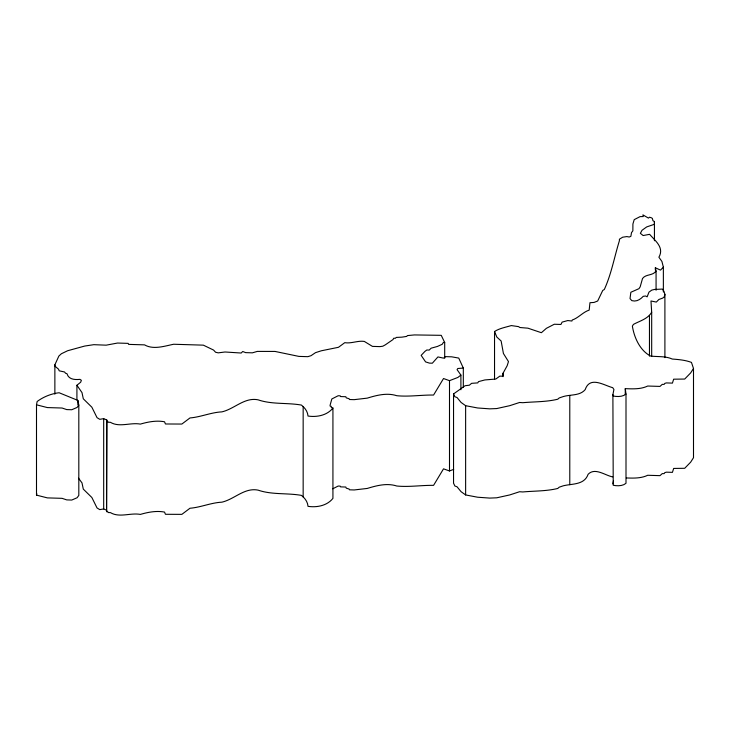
<?xml version="1.0" encoding="UTF-8"?>
<svg xmlns="http://www.w3.org/2000/svg" width="730" height="730" viewBox="0 0 730 730"><rect width="100%" height="100%" fill="white"/><g stroke="black" fill="none" stroke-linecap="round" stroke-linejoin="round"><path stroke-width="1.09" d="M494.538 378.952L494.538 331.502C499.612 328.254 505.717 327.277 511.292 325.571L518.565 326.629L519.888 327.514L527.936 328.181L541.377 332.707L546.387 328.327L554.298 324.248L560.95 324.458L562.109 322.122L567.785 320.552L571.9 321.017L572.238 320.014C578.543 317.906 582.814 312.157 589.183 310.113L589.968 302.704L594.047 302.439L597.678 300.997L602.743 290.44L604.312 289.5C611.421 273.951 614.359 256.978 619.378 240.818L619.432 239.184L622.663 237.204L626.897 236.575L629.178 237.022L630.884 236.319L631.486 232.66L632.864 230.817L632.91 224.01L634.215 219.639L640.101 216.618L643.303 216.554L642.884 214.875L648.45 218.097L649.454 217.212L651.251 217.732L652.364 218.398L652.93 220.679L654.436 221.546L654.381 224.293L646.68 226.93L642.017 230.288L640.365 233.344L643.139 235.544L649.627 234.321C655.12 240.781 664.537 247.443 658.898 257.234L661.918 261.44L663.369 267.162L663.369 292.018M494.538 331.502L496.838 337.05L501.136 341.01L503.417 353.484L508.472 361.587L507.158 365.748L503.025 373.258L502.861 376.215L499.831 376.123L495.798 379.043L484.839 379.947L478.46 381.635L477.803 382.885L471.598 383.332L469.363 385.203L465.056 385.732L453.54 393.945L453.54 483.196L454.881 486.007L457.044 486.782L461.077 491.692L465.63 494.94L477.639 497.221L489.739 498.088L496.738 497.805L509.741 494.931L519.596 491.728L522.789 491.956C534.451 490.879 546.232 491.272 557.738 488.47L559.235 487.184L563.186 485.833C572.11 483.525 584.292 485.231 588.125 474.272C594.996 467.154 605.143 475.486 612.716 476.918M463.322 387.274L463.322 368.084L457.792 368.495L457.062 369.626L460.895 375.083L457.874 377.446L449.498 380.668L443.521 378.523L433.574 395.049C421.438 394.857 409.01 396.928 396.782 395.715C386.964 392.521 376.671 395.268 367.245 398.133L354.178 399.657L349.424 399.511L349.132 398.726L346.257 397.877L345.847 396.728L340.481 396.563L340.235 395.815L338.145 395.751L331.831 398.972L330.042 405.396L330.243 406.245L331.238 406.281L331.301 407.568L332.926 408.052L332.926 498.362C327.186 505.708 316.811 507.706 308.024 506.337C307.659 501.756 304.903 498.115 301.408 495.378C287.009 492.832 272.034 494.94 258.073 490.131C244.504 487.385 234.43 499.293 221.883 502.176C211.125 502.687 200.814 507.359 189.964 508.253L181.861 514.358L165.427 514.294L164.551 512.086C156.485 510.535 148.044 512.177 140.352 514.413C130.506 512.542 119.483 518.054 110.403 512.606L108.122 512.542L107.712 511.648L106.571 511.62L106.808 420.015L103.687 418.646L99.782 419.321L97.026 417.651L91.861 407.203L83.302 398.808L81.997 392.603L76.915 385.267L80.683 382.191L81.368 380.321L79.981 379.363C74.889 379.865 68.666 379.627 66.978 373.714L65.545 373.249L64.569 371.99L59.212 370.822L58.555 369.225L55.106 366.277L54.869 364.808L58.874 356.039L61.384 353.749L67.635 350.738L84.735 346.047L93.796 344.679L106.133 345.171L117.53 343.045L128.234 343.374L128.553 344.377L144.558 344.87C153.318 349.962 164.46 346.12 173.64 344.25L203.351 345.153L213.58 350.071L215.578 352.243L218.224 352.855L225.022 351.997L241.21 353.028L242.716 351.486L245.627 352.626L252.37 352.836L257.325 351.404L275.027 351.431L298.862 356.395L307.823 356.669L311.016 355.692L315.497 352.663L321.328 350.783L338.474 347.298L344.752 342.68C351.477 343.757 357.654 340.435 364.306 341.412L372.446 346.385L379.91 346.613L382.785 346.221L385.285 344.861L393.014 339.55L393.744 338.227L395.368 338.282L396.271 337.424L401.892 337.151L406.628 336.421L407.486 335.581L414.394 334.933L441.239 335.326L444.698 342.489L444.698 358.293M106.571 511.62L106.808 420.015M663.369 267.162L660.513 270.118L655.348 267.773L656.069 271.049C652.702 276.004 645.968 273.805 642.519 278.504L640.173 286.835L638.969 288.669L630.848 292.265L630.027 298.588L631.797 300.632C636.496 302.037 640.301 299.482 643.249 296.325L645.667 296.006L647.145 296.836L648.97 292.137L651.762 290.12L654.527 289.445L662.393 289.08L664.035 291.443L664.902 294.363L664.318 296.772L662.667 298.123L658.898 299.473L656.307 302.074L650.987 300.988L651.68 312.23C647.839 318.974 639.818 320.917 633.448 324.385L632.381 326.109C634.142 337.461 639.945 350.582 650.64 356.076C657.794 356.906 665.587 356.003 672.248 359.041C678.772 359.525 685.406 360.109 691.456 362.399L693.5 368.468L690.662 372.911L684.703 379.052L673.662 379.189L672.43 383.113L666.362 382.921L664.802 383.387L664.117 384.409L662.274 384.354L659.993 386.407L647.711 386.033C640.758 389.364 632.855 388.926 625.272 388.661L626.002 394.054L626.002 483.296C622.79 486.125 617.197 486.134 613.227 485.249L612.89 394.611L613.921 389.491L612.716 387.676C603.874 385.321 589.922 375.74 585.195 389.619C579.839 396.034 570.477 394.337 563.186 396.591L559.235 397.941L557.738 399.228C546.232 402.029 534.451 401.628 522.789 402.704L519.596 402.476L509.741 405.679L496.738 408.563L489.739 408.846L477.639 407.979L465.63 405.697L461.077 402.44L457.044 397.531L454.881 396.755L453.54 393.945M612.89 483.853L613.51 480.787M36.5 404.821L37.139 401.509C43.38 396.846 51.346 393.634 59.121 392.749L77.864 400.405L78.813 405.104L78.813 495.405L77.106 497.741L71.759 500.05L66.731 499.895L62.068 498.334L47.368 497.887L36.5 495.132L36.5 404.821L47.368 407.577L62.068 408.024L66.731 409.594L71.759 409.74L77.106 407.44L78.813 405.104M36.5 495.132L36.856 493.79M626.002 394.054C622.79 396.874 617.197 396.883 613.227 395.998L612.89 394.611M332.926 408.052C327.186 415.406 316.811 417.396 308.024 416.036C307.659 411.446 304.903 407.815 301.408 405.068C287.009 402.522 272.034 404.63 258.073 399.821C244.504 397.074 234.43 408.982 221.883 411.875C211.125 412.377 200.814 417.058 189.964 417.952L181.861 424.048L165.427 423.984L164.551 421.785C156.485 420.234 148.044 421.876 140.352 424.103C130.506 422.232 119.483 427.743 110.403 422.305L108.122 422.232L107.712 421.347L106.571 421.31M332.734 488.817L338.145 486.052L340.235 486.116L340.481 486.873L345.847 487.038L346.257 488.178L349.132 489.036L349.424 489.812L354.178 489.958L367.245 488.443C376.671 485.578 386.964 482.822 396.782 486.016C409.01 487.229 421.438 485.167 433.574 485.359L443.521 468.833L449.498 470.969L453.686 469.363M106.808 510.325L103.687 508.947L99.782 509.622L97.026 507.952L91.861 497.504L83.302 489.118L81.997 482.904L78.539 478.205M444.698 342.489L443.375 342.443L442.27 344.259L437.416 346.458L431.147 348.183L429.213 350.071L426.813 349.998L424.897 351.422L421.164 355.373L425.59 361.898L429.441 363.12L432.342 363.202L437.936 356.924L443.521 358.147L445.72 356.641L451.697 356.824L458.75 358.083L463.322 368.084M626.34 477.949C633.576 478.214 641.086 478.451 647.711 475.276L659.993 475.65L662.274 473.597L664.117 473.651L664.802 472.639L666.362 472.173L672.43 472.356L673.662 468.441L684.703 468.295L690.662 462.163L693.5 457.71L693.5 368.468M664.902 294.363L664.902 357.627M656.069 271.049L656.069 290.248M655.348 267.773L655.348 270.036M654.436 221.546L654.436 240.754M651.68 312.23L651.68 356.286M649.463 315.442L649.463 356.112M625.272 388.661L625.272 394.319M569.783 395.459L569.783 484.711M503.025 373.258L503.025 376.643M465.63 405.697L465.63 494.94M460.895 375.083L460.895 389.756M449.498 380.668L449.498 470.969M303.16 406.71L303.16 497.02M103.687 418.646L103.687 508.947M77.864 400.405L77.864 404.922M76.915 385.267L76.915 399.94M54.869 364.808L54.869 394.163"/></g></svg>
